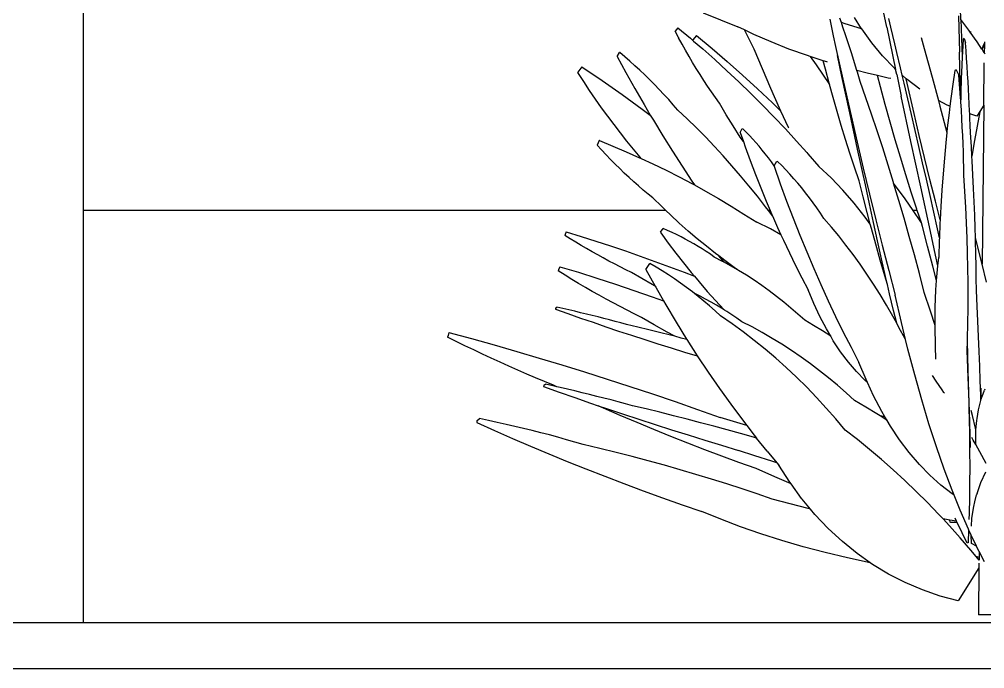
# Model space of a CAD drawing. Header units: metres. Extents: x 244.4 to 340.3, y -4.1 to 64.3.
# Drawn here: x 249.765 to 250.82, y 7.29 to 7.998 of the extents above; entities that cross this region are included whole.
import ezdxf

# ---------------------------------------------------------------- set-up
doc = ezdxf.new("R2010")
doc.units = ezdxf.units.M
doc.layers.add('Edges', color=7, linetype='Continuous')

# ---------------------------------------------------------------- blocks, each defined once
blk = doc.blocks.new('Novo+Sobrado2m fr')
for p, q in [((-5.7531, -0.4277), (-5.7531, -1.4277)), ((-4.8754, -1.2275), (-4.8859, -1.1767)), ((-4.7943, -1.219), (-4.7956, -1.1827)), ((-5.0758, -1.212), (-5.0571, -1.2196)), ((-5.0571, -1.2196), (-5.0382, -1.2271)), ((-4.9376, -1.2189), (-4.9337, -1.2371)), ((-4.9249, -1.2226), (-4.9265, -1.2179)), ((-4.9206, -1.2238), (-4.9249, -1.2226)), ((-4.9233, -1.2274), (-4.9249, -1.2226)), ((-4.9028, -1.2292), (-4.9104, -1.2169)), ((-4.8708, -1.2274), (-4.873, -1.2182)), ((-4.7971, -1.2153), (-4.796, -1.2549)), ((-4.7889, -1.2264), (-4.7943, -1.219)), ((-4.7943, -1.219), (-4.7929, -1.2598)), ((-5.1034, -1.2283), (-5.1065, -1.232)), ((-5.1029, -1.2389), (-5.1065, -1.232)), ((-5.1034, -1.2283), (-5.0898, -1.2397)), ((-5.0307, -1.2306), (-5.0382, -1.2271)), ((-5.0258, -1.2405), (-5.0307, -1.2306)), ((-5.0204, -1.2356), (-5.0307, -1.2306)), ((-4.92, -1.237), (-4.9233, -1.2274)), ((-4.903, -1.2292), (-4.9206, -1.2238)), ((-4.9028, -1.2292), (-4.903, -1.2292)), ((-4.9027, -1.2293), (-4.9028, -1.2292)), ((-4.8917, -1.2448), (-4.9027, -1.2293)), ((-4.8754, -1.2275), (-4.8657, -1.2736)), ((-4.8687, -1.2366), (-4.8708, -1.2274)), ((-4.7857, -1.2308), (-4.7889, -1.2264)), ((-4.7842, -1.2329), (-4.7857, -1.2308)), ((-4.7833, -1.2329), (-4.7842, -1.2329)), ((-4.7767, -1.2436), (-4.7842, -1.2329)), ((-5.1029, -1.2389), (-5.1027, -1.2392)), ((-5.099, -1.2461), (-5.1027, -1.2392)), ((-5.0898, -1.2397), (-5.0863, -1.2427)), ((-5.0831, -1.2366), (-5.087, -1.2412)), ((-5.0863, -1.2427), (-5.087, -1.2412)), ((-5.0863, -1.2427), (-5.0764, -1.2512)), ((-5.0831, -1.2366), (-5.0662, -1.2507)), ((-5.0202, -1.2514), (-5.0258, -1.2405)), ((-5.0017, -1.2437), (-5.0204, -1.2356)), ((-4.9822, -1.2514), (-5.0017, -1.2437)), ((-4.9337, -1.2371), (-4.9312, -1.2485)), ((-4.9168, -1.2468), (-4.92, -1.237)), ((-4.8666, -1.2459), (-4.8687, -1.2366)), ((-4.8377, -1.2387), (-4.8343, -1.251)), ((-4.792, -1.2405), (-4.7927, -1.2546)), ((-4.7908, -1.2401), (-4.792, -1.2405)), ((-4.7908, -1.2401), (-4.7893, -1.2447)), ((-4.7715, -1.2514), (-4.7767, -1.2436)), ((-4.7686, -1.2437), (-4.7686, -1.2449)), ((-5.0952, -1.2528), (-5.099, -1.2461)), ((-5.0913, -1.2595), (-5.0952, -1.2528)), ((-5.0764, -1.2512), (-5.0631, -1.263)), ((-5.0662, -1.2507), (-5.0495, -1.2652)), ((-5.0112, -1.2731), (-5.0202, -1.2514)), ((-4.9619, -1.2586), (-4.9822, -1.2514)), ((-4.9312, -1.2485), (-4.9291, -1.2584)), ((-4.9312, -1.2485), (-4.9273, -1.2664)), ((-4.9136, -1.2567), (-4.9168, -1.2468)), ((-4.8799, -1.259), (-4.8917, -1.2448)), ((-4.8644, -1.2553), (-4.8666, -1.2459)), ((-4.8343, -1.251), (-4.8257, -1.2823)), ((-4.7927, -1.2546), (-4.7929, -1.2598)), ((-4.7887, -1.2534), (-4.7893, -1.2447)), ((-4.7881, -1.2619), (-4.7887, -1.2534)), ((-4.7715, -1.2514), (-4.7686, -1.2449)), ((-4.7713, -1.2517), (-4.7715, -1.2514)), ((-4.7713, -1.2517), (-4.7687, -1.2474)), ((-4.7688, -1.2555), (-4.7713, -1.2517)), ((-4.7687, -1.2474), (-4.7688, -1.2555)), ((-4.7686, -1.2449), (-4.7687, -1.2474)), ((-5.1699, -1.2594), (-5.1672, -1.2553)), ((-5.1699, -1.2594), (-5.1603, -1.277)), ((-5.167, -1.2551), (-5.1672, -1.2553)), ((-5.1615, -1.2599), (-5.167, -1.2551)), ((-5.1559, -1.2647), (-5.1615, -1.2599)), ((-5.1505, -1.2696), (-5.1559, -1.2647)), ((-5.0874, -1.2662), (-5.0913, -1.2595)), ((-5.0631, -1.263), (-5.0499, -1.2751)), ((-5.0495, -1.2652), (-5.0329, -1.2799)), ((-4.959, -1.2596), (-4.9619, -1.2586)), ((-4.959, -1.2596), (-4.9526, -1.2686)), ((-4.9447, -1.2642), (-4.959, -1.2596)), ((-4.9423, -1.2733), (-4.9447, -1.2642)), ((-4.9409, -1.2654), (-4.9447, -1.2642)), ((-4.9243, -1.2814), (-4.9291, -1.2584)), ((-4.9105, -1.2666), (-4.9136, -1.2567)), ((-4.8673, -1.2721), (-4.8799, -1.259)), ((-4.8604, -1.2719), (-4.8644, -1.2553)), ((-4.7947, -1.3054), (-4.796, -1.2549)), ((-4.7929, -1.2598), (-4.7933, -1.2691)), ((-4.7875, -1.2703), (-4.7881, -1.2619)), ((-4.7679, -1.2567), (-4.7688, -1.2555)), ((-5.2084, -1.2707), (-5.2129, -1.2765)), ((-5.2084, -1.2707), (-5.1862, -1.2857)), ((-5.145, -1.2746), (-5.1505, -1.2696)), ((-5.1397, -1.2797), (-5.145, -1.2746)), ((-5.0834, -1.2727), (-5.0874, -1.2662)), ((-5.0793, -1.2792), (-5.0834, -1.2727)), ((-5.0499, -1.2751), (-5.0369, -1.2873)), ((-5.002, -1.2946), (-5.0112, -1.2731)), ((-4.9526, -1.2686), (-4.9378, -1.2901)), ((-4.9382, -1.2888), (-4.9423, -1.2733)), ((-4.9401, -1.2657), (-4.9409, -1.2654)), ((-4.9273, -1.2664), (-4.9209, -1.2955)), ((-4.908, -1.2747), (-4.9105, -1.2666)), ((-4.8968, -1.2777), (-4.908, -1.2747)), ((-4.9074, -1.2767), (-4.908, -1.2747)), ((-4.8673, -1.2721), (-4.8664, -1.273)), ((-4.8657, -1.2736), (-4.8664, -1.273)), ((-4.8645, -1.2793), (-4.8657, -1.2736)), ((-4.8584, -1.2801), (-4.8604, -1.2719)), ((-4.8009, -1.2749), (-4.8032, -1.2899)), ((-4.7995, -1.2742), (-4.8009, -1.2749)), ((-4.7995, -1.2742), (-4.7967, -1.28)), ((-4.7933, -1.2691), (-4.7939, -1.2838)), ((-4.787, -1.2787), (-4.7875, -1.2703)), ((-4.7693, -1.3127), (-4.7689, -1.2666)), ((-5.2129, -1.2765), (-5.2128, -1.2772)), ((-5.2064, -1.2869), (-5.2128, -1.2772)), ((-5.1862, -1.2857), (-5.1642, -1.3011)), ((-5.1603, -1.277), (-5.1505, -1.2945)), ((-5.1343, -1.2849), (-5.1397, -1.2797)), ((-5.1291, -1.2902), (-5.1343, -1.2849)), ((-5.0752, -1.2856), (-5.0793, -1.2792)), ((-5.071, -1.292), (-5.0752, -1.2856)), ((-5.0329, -1.2799), (-5.0164, -1.295)), ((-4.9158, -1.3212), (-4.9243, -1.2814)), ((-4.9043, -1.287), (-4.9074, -1.2767)), ((-4.8853, -1.2804), (-4.8968, -1.2777)), ((-4.8821, -1.2927), (-4.8853, -1.2804)), ((-4.8738, -1.2831), (-4.8853, -1.2804)), ((-4.871, -1.2837), (-4.8738, -1.2831)), ((-4.8645, -1.2793), (-4.8595, -1.3028)), ((-4.8564, -1.2888), (-4.8584, -1.2801)), ((-4.8541, -1.2839), (-4.8584, -1.2801)), ((-4.851, -1.298), (-4.8541, -1.2839)), ((-4.8531, -1.2848), (-4.8541, -1.2839)), ((-4.8392, -1.2953), (-4.8531, -1.2848)), ((-4.8257, -1.2823), (-4.819, -1.3076)), ((-4.7959, -1.2898), (-4.7967, -1.28)), ((-4.7939, -1.2838), (-4.7944, -1.2988)), ((-4.7865, -1.287), (-4.787, -1.2787)), ((-5.2, -1.2966), (-5.2064, -1.2869)), ((-5.1934, -1.3061), (-5.2, -1.2966)), ((-5.1505, -1.2945), (-5.1405, -1.3119)), ((-5.1238, -1.2956), (-5.1291, -1.2902)), ((-5.1187, -1.301), (-5.1238, -1.2956)), ((-5.0667, -1.2982), (-5.071, -1.292)), ((-5.0369, -1.2873), (-5.024, -1.2998)), ((-5.0164, -1.295), (-5.0001, -1.3103)), ((-4.9924, -1.316), (-5.002, -1.2946)), ((-4.9378, -1.2901), (-4.9382, -1.2888)), ((-4.9339, -1.3042), (-4.9378, -1.2901)), ((-4.9209, -1.2955), (-4.9143, -1.3244)), ((-4.8981, -1.3046), (-4.9043, -1.287)), ((-4.8769, -1.312), (-4.8821, -1.2927)), ((-4.8523, -1.3058), (-4.8564, -1.2888)), ((-4.8032, -1.2899), (-4.8053, -1.3053)), ((-4.7951, -1.2994), (-4.7959, -1.2898)), ((-4.786, -1.2952), (-4.7865, -1.287)), ((-4.7856, -1.3033), (-4.786, -1.2952)), ((-5.1868, -1.3155), (-5.1934, -1.3061)), ((-5.1642, -1.3011), (-5.1424, -1.3169)), ((-5.1135, -1.3066), (-5.1187, -1.301)), ((-5.1085, -1.3122), (-5.1135, -1.3066)), ((-5.0624, -1.3044), (-5.0667, -1.2982)), ((-5.058, -1.3105), (-5.0624, -1.3044)), ((-5.024, -1.2998), (-5.0112, -1.3126)), ((-4.9295, -1.3195), (-4.9339, -1.3042)), ((-4.8919, -1.3226), (-4.8981, -1.3046)), ((-4.8489, -1.3525), (-4.8595, -1.3028)), ((-4.8483, -1.323), (-4.8523, -1.3058)), ((-4.8455, -1.3219), (-4.851, -1.298)), ((-4.8092, -1.3127), (-4.819, -1.3076)), ((-4.819, -1.3076), (-4.8173, -1.3137)), ((-4.8053, -1.3053), (-4.8064, -1.3138)), ((-4.7947, -1.3054), (-4.7951, -1.2994)), ((-4.7946, -1.3069), (-4.7947, -1.3054)), ((-4.7944, -1.2988), (-4.7946, -1.3069)), ((-4.7944, -1.3089), (-4.7946, -1.3069)), ((-4.7852, -1.3113), (-4.7856, -1.3033)), ((-5.18, -1.3248), (-5.1868, -1.3155)), ((-5.1424, -1.3169), (-5.1336, -1.3235)), ((-5.1405, -1.3119), (-5.1336, -1.3235)), ((-5.1035, -1.318), (-5.1085, -1.3122)), ((-5.0933, -1.3276), (-5.1035, -1.318)), ((-5.0506, -1.3231), (-5.058, -1.3105)), ((-5.0112, -1.3126), (-4.9986, -1.3255)), ((-5.0001, -1.3103), (-4.991, -1.3192)), ((-4.991, -1.3192), (-4.9924, -1.316)), ((-4.8716, -1.3313), (-4.8769, -1.312)), ((-4.8173, -1.3137), (-4.8097, -1.3426)), ((-4.8064, -1.3138), (-4.8092, -1.3127)), ((-4.8064, -1.3138), (-4.8073, -1.3211)), ((-4.7938, -1.3183), (-4.7944, -1.3089)), ((-4.7848, -1.3192), (-4.7852, -1.3113)), ((-4.7693, -1.3127), (-4.7737, -1.3196)), ((-4.7693, -1.3127), (-4.7712, -1.4864)), ((-5.1732, -1.3339), (-5.18, -1.3248)), ((-5.1336, -1.3235), (-5.1303, -1.329)), ((-5.0833, -1.3374), (-5.0933, -1.3276)), ((-5.043, -1.3354), (-5.0506, -1.3231)), ((-4.9986, -1.3255), (-4.9861, -1.3387)), ((-4.9827, -1.337), (-4.991, -1.3192)), ((-4.925, -1.3348), (-4.9295, -1.3195)), ((-4.9072, -1.3606), (-4.9158, -1.3212)), ((-4.9143, -1.3244), (-4.9077, -1.3531)), ((-4.8858, -1.3408), (-4.8919, -1.3226)), ((-4.8443, -1.3404), (-4.8483, -1.323)), ((-4.8399, -1.3459), (-4.8455, -1.3219)), ((-4.8073, -1.3211), (-4.8092, -1.3373)), ((-4.7933, -1.3276), (-4.7938, -1.3183)), ((-4.7928, -1.3368), (-4.7933, -1.3276)), ((-4.7847, -1.3221), (-4.7848, -1.3192)), ((-4.7769, -1.3246), (-4.7847, -1.3221)), ((-4.7845, -1.327), (-4.7847, -1.3221)), ((-4.7841, -1.3348), (-4.7845, -1.327)), ((-4.7737, -1.3198), (-4.7794, -1.3513)), ((-4.7737, -1.3196), (-4.7769, -1.3246)), ((-4.7737, -1.3196), (-4.7737, -1.3198)), ((-5.1662, -1.343), (-5.1732, -1.3339)), ((-5.1303, -1.329), (-5.12, -1.346)), ((-5.0734, -1.3474), (-5.0833, -1.3374)), ((-5.0353, -1.3476), (-5.043, -1.3354)), ((-5.0355, -1.3426), (-5.0332, -1.3382)), ((-5.0332, -1.3382), (-5.0325, -1.3386)), ((-5.0288, -1.3422), (-5.0325, -1.3386)), ((-4.9861, -1.3387), (-4.9738, -1.352)), ((-4.9823, -1.3379), (-4.9827, -1.337)), ((-4.9203, -1.3501), (-4.925, -1.3348)), ((-4.8661, -1.3505), (-4.8716, -1.3313)), ((-4.8092, -1.3373), (-4.8097, -1.3426)), ((-4.7923, -1.3458), (-4.7928, -1.3368)), ((-4.7839, -1.3424), (-4.7841, -1.3348)), ((-5.1591, -1.352), (-5.1662, -1.343)), ((-5.12, -1.346), (-5.1095, -1.3628)), ((-5.0636, -1.3577), (-5.0734, -1.3474)), ((-5.0355, -1.3426), (-5.032, -1.3525)), ((-5.032, -1.3525), (-5.0353, -1.3476)), ((-5.0253, -1.3459), (-5.0288, -1.3422)), ((-5.0217, -1.3497), (-5.0253, -1.3459)), ((-5.0182, -1.3536), (-5.0217, -1.3497)), ((-4.8798, -1.3593), (-4.8858, -1.3408)), ((-4.8402, -1.3579), (-4.8443, -1.3404)), ((-4.8341, -1.3698), (-4.8399, -1.3459)), ((-4.8097, -1.3426), (-4.8109, -1.3537)), ((-4.7919, -1.3548), (-4.7923, -1.3458)), ((-4.7829, -1.358), (-4.7839, -1.3424)), ((-5.1896, -1.3514), (-5.1916, -1.3562)), ((-5.1868, -1.3615), (-5.1916, -1.3562)), ((-5.1892, -1.3514), (-5.1896, -1.3514)), ((-5.1892, -1.3514), (-5.1745, -1.3573)), ((-5.1745, -1.3573), (-5.1599, -1.3635)), ((-5.152, -1.3608), (-5.1591, -1.352)), ((-5.054, -1.3681), (-5.0636, -1.3577)), ((-5.032, -1.3525), (-5.0301, -1.358)), ((-5.0301, -1.358), (-5.0245, -1.3732)), ((-5.0148, -1.3576), (-5.0182, -1.3536)), ((-5.0113, -1.3617), (-5.0148, -1.3576)), ((-4.9738, -1.352), (-4.9627, -1.3645)), ((-4.9155, -1.3652), (-4.9203, -1.3501)), ((-4.9077, -1.3531), (-4.901, -1.3815)), ((-4.8739, -1.3782), (-4.8798, -1.3593)), ((-4.8604, -1.3696), (-4.8661, -1.3505)), ((-4.8383, -1.4018), (-4.8489, -1.3525)), ((-4.8362, -1.3756), (-4.8402, -1.3579)), ((-4.8109, -1.3537), (-4.8124, -1.3706)), ((-4.7916, -1.3636), (-4.7919, -1.3548)), ((-4.7823, -1.3684), (-4.7829, -1.358)), ((-4.7794, -1.3513), (-4.7823, -1.3684)), ((-5.1819, -1.3668), (-5.1868, -1.3615)), ((-5.177, -1.3719), (-5.1819, -1.3668)), ((-5.1599, -1.3635), (-5.1453, -1.37)), ((-5.1447, -1.3695), (-5.152, -1.3608)), ((-5.1453, -1.37), (-5.1437, -1.3708)), ((-5.1437, -1.3708), (-5.1447, -1.3695)), ((-5.1437, -1.3708), (-5.1308, -1.3767)), ((-5.1095, -1.3628), (-5.0989, -1.3794)), ((-5.0445, -1.3788), (-5.054, -1.3681)), ((-5.008, -1.3659), (-5.0113, -1.3617)), ((-5.0047, -1.3702), (-5.008, -1.3659)), ((-5.0014, -1.3746), (-5.0047, -1.3702)), ((-4.9627, -1.3645), (-4.9616, -1.3657)), ((-4.9616, -1.3657), (-4.9496, -1.3795)), ((-4.9106, -1.3802), (-4.9155, -1.3652)), ((-4.8987, -1.3996), (-4.9072, -1.3606)), ((-4.8546, -1.3886), (-4.8604, -1.3696)), ((-4.8282, -1.3937), (-4.8341, -1.3698)), ((-4.8124, -1.3706), (-4.8138, -1.3878)), ((-4.7914, -1.3723), (-4.7916, -1.3636)), ((-4.7916, -1.3636), (-4.7916, -1.3636)), ((-4.782, -1.3734), (-4.7823, -1.3684)), ((-5.172, -1.377), (-5.177, -1.3719)), ((-5.167, -1.3819), (-5.172, -1.377)), ((-5.1308, -1.3767), (-5.1164, -1.3837)), ((-5.0989, -1.3794), (-5.0881, -1.3958)), ((-5.0351, -1.3897), (-5.0445, -1.3788)), ((-5.0245, -1.3732), (-5.0188, -1.3882)), ((-4.9982, -1.379), (-5.0014, -1.3746)), ((-4.9984, -1.3793), (-4.9982, -1.379)), ((-4.9984, -1.3793), (-4.9916, -1.3985)), ((-4.9982, -1.379), (-4.9955, -1.3738)), ((-4.9955, -1.3738), (-4.9946, -1.3742)), ((-4.9901, -1.3787), (-4.9946, -1.3742)), ((-4.9856, -1.3834), (-4.9901, -1.3787)), ((-4.9362, -1.3921), (-4.9496, -1.3795)), ((-4.9056, -1.3952), (-4.9106, -1.3802)), ((-4.868, -1.3972), (-4.8739, -1.3782)), ((-4.8321, -1.3934), (-4.8362, -1.3756)), ((-4.7911, -1.3809), (-4.7914, -1.3723)), ((-4.791, -1.3894), (-4.7911, -1.3809)), ((-4.7812, -1.3886), (-4.782, -1.3734)), ((-5.162, -1.3868), (-5.167, -1.3819)), ((-5.1569, -1.3916), (-5.162, -1.3868)), ((-5.1517, -1.3962), (-5.1569, -1.3916)), ((-5.1164, -1.3837), (-5.102, -1.391)), ((-5.102, -1.391), (-5.0877, -1.3986)), ((-5.0259, -1.4007), (-5.0351, -1.3897)), ((-5.0188, -1.3882), (-5.0129, -1.403)), ((-4.9812, -1.3881), (-4.9856, -1.3834)), ((-4.9768, -1.393), (-4.9812, -1.3881)), ((-4.901, -1.3815), (-4.8942, -1.4097)), ((-4.8486, -1.4075), (-4.8546, -1.3886)), ((-4.8138, -1.3878), (-4.8151, -1.4053)), ((-4.7903, -1.4009), (-4.791, -1.3894)), ((-4.7805, -1.4036), (-4.7812, -1.3886)), ((-5.1465, -1.4008), (-5.1517, -1.3962)), ((-5.1413, -1.4053), (-5.1465, -1.4008)), ((-5.0881, -1.3958), (-5.0853, -1.3998)), ((-5.0877, -1.3986), (-5.0853, -1.3998)), ((-5.0853, -1.3998), (-5.0735, -1.4064)), ((-5.0167, -1.412), (-5.0259, -1.4007)), ((-4.9916, -1.3985), (-4.9847, -1.4175)), ((-4.9725, -1.398), (-4.9768, -1.393)), ((-4.9682, -1.4031), (-4.9725, -1.398)), ((-4.9232, -1.4056), (-4.9362, -1.3921)), ((-4.9012, -1.4126), (-4.9056, -1.3952)), ((-4.8943, -1.4204), (-4.8987, -1.3996)), ((-4.8678, -1.3979), (-4.868, -1.3972)), ((-4.8551, -1.4151), (-4.8678, -1.3979)), ((-4.8622, -1.4166), (-4.8678, -1.3979)), ((-4.8276, -1.4505), (-4.8383, -1.4018)), ((-4.8281, -1.4114), (-4.8321, -1.3934)), ((-4.8222, -1.4175), (-4.8282, -1.3937)), ((-4.7899, -1.4069), (-4.7903, -1.4009)), ((-5.136, -1.4097), (-5.1413, -1.4053)), ((-5.1307, -1.414), (-5.136, -1.4097)), ((-5.0735, -1.4064), (-5.0593, -1.4145)), ((-5.0078, -1.4235), (-5.0167, -1.412)), ((-5.0129, -1.403), (-5.007, -1.4176)), ((-4.964, -1.4084), (-4.9682, -1.4031)), ((-4.9599, -1.4137), (-4.964, -1.4084)), ((-4.9108, -1.4198), (-4.9232, -1.4056)), ((-4.8967, -1.43), (-4.9012, -1.4126)), ((-4.8942, -1.4097), (-4.8873, -1.4377)), ((-4.8425, -1.4263), (-4.8486, -1.4075)), ((-4.824, -1.4295), (-4.8281, -1.4114)), ((-4.8151, -1.4053), (-4.8162, -1.4232)), ((-4.789, -1.4241), (-4.7899, -1.4069)), ((-4.7799, -1.4183), (-4.7805, -1.4036)), ((-5.1212, -1.4233), (-5.1307, -1.414)), ((-5.1166, -1.4277), (-5.1212, -1.4233)), ((-5.0593, -1.4145), (-5.0453, -1.4228)), ((-5.0453, -1.4228), (-5.0313, -1.4315)), ((-5.0046, -1.4277), (-5.0078, -1.4235)), ((-5.007, -1.4176), (-5.0027, -1.4277)), ((-4.9847, -1.4175), (-4.9775, -1.4362)), ((-4.9558, -1.4192), (-4.9599, -1.4137)), ((-4.9518, -1.4248), (-4.9558, -1.4192)), ((-4.8989, -1.4348), (-4.9108, -1.4198)), ((-4.8899, -1.4408), (-4.8943, -1.4204)), ((-4.8564, -1.4362), (-4.8622, -1.4166)), ((-4.8465, -1.4277), (-4.8551, -1.4151)), ((-4.817, -1.4379), (-4.8222, -1.4175)), ((-4.8162, -1.4232), (-4.817, -1.4379)), ((-4.7793, -1.4328), (-4.7799, -1.4183)), ((-5.1166, -1.4277), (-5.7531, -1.4277)), ((-5.7531, -1.4277), (-5.7531, -1.8777)), ((-5.1117, -1.4325), (-5.1166, -1.4277)), ((-5.102, -1.4414), (-5.1117, -1.4325)), ((-5.0313, -1.4315), (-5.0174, -1.4403)), ((-5.0027, -1.4277), (-5.0046, -1.4277)), ((-5.0023, -1.4306), (-5.0046, -1.4277)), ((-5.0027, -1.4277), (-5.0009, -1.432)), ((-5.0023, -1.4306), (-5.0009, -1.432)), ((-5.0002, -1.4335), (-5.0023, -1.4306)), ((-5.0009, -1.432), (-5.0008, -1.432)), ((-5.0008, -1.432), (-5.0002, -1.4335)), ((-5.0002, -1.4335), (-4.9946, -1.4462)), ((-4.9478, -1.4305), (-4.9518, -1.4248)), ((-4.9439, -1.4363), (-4.9478, -1.4305)), ((-4.8934, -1.4424), (-4.8967, -1.43)), ((-4.842, -1.4277), (-4.8465, -1.4277)), ((-4.8382, -1.4399), (-4.8465, -1.4277)), ((-4.842, -1.4277), (-4.8425, -1.4263)), ((-4.8374, -1.4412), (-4.842, -1.4277)), ((-4.82, -1.4478), (-4.824, -1.4295)), ((-4.7882, -1.4411), (-4.789, -1.4241)), ((-4.7788, -1.4471), (-4.7793, -1.4328)), ((-5.0923, -1.4501), (-5.102, -1.4414)), ((-5.0025, -1.4476), (-5.0174, -1.4403)), ((-4.9775, -1.4362), (-4.9702, -1.4547)), ((-4.9358, -1.4457), (-4.9439, -1.4363)), ((-4.8934, -1.4424), (-4.8989, -1.4348)), ((-4.8921, -1.4473), (-4.8934, -1.4424)), ((-4.8855, -1.4609), (-4.8899, -1.4408)), ((-4.8873, -1.4377), (-4.8803, -1.4655)), ((-4.8508, -1.4561), (-4.8564, -1.4362)), ((-4.8374, -1.4412), (-4.8382, -1.4399)), ((-4.8362, -1.445), (-4.8374, -1.4412)), ((-4.8172, -1.4414), (-4.8179, -1.4574)), ((-4.817, -1.4379), (-4.8172, -1.4414)), ((-4.7876, -1.4578), (-4.7882, -1.4411)), ((-5.2266, -1.4538), (-5.2269, -1.4548)), ((-5.221, -1.4585), (-5.2269, -1.4548)), ((-5.2254, -1.451), (-5.2266, -1.4538)), ((-5.2254, -1.451), (-5.2092, -1.456)), ((-5.1224, -1.4513), (-5.1196, -1.4474)), ((-5.1224, -1.4513), (-5.122, -1.4521)), ((-5.122, -1.4521), (-5.114, -1.4632)), ((-5.1147, -1.4495), (-5.1196, -1.4474)), ((-5.1098, -1.4517), (-5.1147, -1.4495)), ((-5.1049, -1.454), (-5.1098, -1.4517)), ((-5.1001, -1.4564), (-5.1049, -1.454)), ((-5.0824, -1.4585), (-5.0923, -1.4501)), ((-4.991, -1.4541), (-5.0025, -1.4476)), ((-4.9946, -1.4462), (-4.991, -1.4541)), ((-4.991, -1.4541), (-4.9882, -1.4602)), ((-4.9702, -1.4547), (-4.9628, -1.4729)), ((-4.9277, -1.4554), (-4.9358, -1.4457)), ((-4.8873, -1.4645), (-4.8921, -1.4473)), ((-4.8307, -1.4667), (-4.8362, -1.445)), ((-4.8221, -1.4764), (-4.8276, -1.4505)), ((-4.8179, -1.4574), (-4.82, -1.4478)), ((-4.7785, -1.4573), (-4.7788, -1.4471)), ((-5.2151, -1.4621), (-5.221, -1.4585)), ((-5.2091, -1.4657), (-5.2151, -1.4621)), ((-5.2092, -1.456), (-5.1931, -1.4611)), ((-5.2032, -1.4692), (-5.2091, -1.4657)), ((-5.1931, -1.4611), (-5.177, -1.4664)), ((-5.114, -1.4632), (-5.1058, -1.4741)), ((-5.0954, -1.4588), (-5.1001, -1.4564)), ((-5.0907, -1.4614), (-5.0954, -1.4588)), ((-5.086, -1.4641), (-5.0907, -1.4614)), ((-5.0815, -1.4668), (-5.086, -1.4641)), ((-5.0724, -1.4667), (-5.0824, -1.4585)), ((-4.9882, -1.4602), (-4.9816, -1.474)), ((-4.9199, -1.4654), (-4.9277, -1.4554)), ((-4.9121, -1.4757), (-4.9199, -1.4654)), ((-4.8825, -1.4817), (-4.8873, -1.4645)), ((-4.8811, -1.4805), (-4.8855, -1.4609)), ((-4.8803, -1.4655), (-4.8732, -1.493)), ((-4.8452, -1.4762), (-4.8508, -1.4561)), ((-4.818, -1.46), (-4.8186, -1.4789)), ((-4.8179, -1.4574), (-4.818, -1.46)), ((-4.7871, -1.4743), (-4.7876, -1.4578)), ((-4.7743, -1.4734), (-4.7785, -1.4573)), ((-4.7784, -1.4612), (-4.7785, -1.4573)), ((-4.778, -1.475), (-4.7784, -1.4612)), ((-5.1972, -1.4727), (-5.2032, -1.4692)), ((-5.1911, -1.4761), (-5.1972, -1.4727)), ((-5.185, -1.4795), (-5.1911, -1.4761)), ((-5.177, -1.4664), (-5.1609, -1.4718)), ((-5.1609, -1.4718), (-5.1448, -1.4774)), ((-5.1058, -1.4741), (-5.0974, -1.4848)), ((-5.0769, -1.4696), (-5.0815, -1.4668)), ((-5.0725, -1.4725), (-5.0769, -1.4696)), ((-5.068, -1.4755), (-5.0725, -1.4725)), ((-5.0624, -1.4747), (-5.0724, -1.4667)), ((-5.0637, -1.4786), (-5.068, -1.4755)), ((-5.0589, -1.4773), (-5.0624, -1.4747)), ((-4.9816, -1.474), (-4.975, -1.4876)), ((-4.9628, -1.4729), (-4.9551, -1.4909)), ((-4.9045, -1.4862), (-4.9121, -1.4757)), ((-4.8397, -1.4966), (-4.8452, -1.4762)), ((-4.8251, -1.4884), (-4.8307, -1.4667)), ((-4.7867, -1.4904), (-4.7871, -1.4743)), ((-4.7777, -1.4886), (-4.778, -1.475)), ((-4.7712, -1.4864), (-4.7743, -1.4734)), ((-5.1789, -1.4828), (-5.185, -1.4795)), ((-5.1728, -1.486), (-5.1789, -1.4828)), ((-5.1666, -1.4892), (-5.1728, -1.486)), ((-5.1448, -1.4774), (-5.1287, -1.4832)), ((-5.1384, -1.4921), (-5.1343, -1.4855)), ((-5.1274, -1.4895), (-5.1343, -1.4855)), ((-5.1287, -1.4832), (-5.1127, -1.4891)), ((-5.0974, -1.4848), (-5.0889, -1.4954)), ((-5.0547, -1.4832), (-5.0637, -1.4786)), ((-5.053, -1.4841), (-5.0589, -1.4773)), ((-5.0522, -1.4824), (-5.0589, -1.4773)), ((-5.053, -1.4841), (-5.0547, -1.4832)), ((-5.0459, -1.4881), (-5.053, -1.4841)), ((-5.0419, -1.4899), (-5.0522, -1.4824)), ((-4.8971, -1.497), (-4.9045, -1.4862)), ((-4.8775, -1.4989), (-4.8825, -1.4817)), ((-4.8767, -1.4998), (-4.8811, -1.4805)), ((-4.8196, -1.4882), (-4.8221, -1.4764)), ((-4.8196, -1.4882), (-4.8186, -1.4789)), ((-4.7664, -1.506), (-4.7712, -1.4864)), ((-5.2338, -1.4923), (-5.2341, -1.4936)), ((-5.2268, -1.4982), (-5.2341, -1.4936)), ((-5.2323, -1.489), (-5.2338, -1.4923)), ((-5.2323, -1.489), (-5.2121, -1.4951)), ((-5.2121, -1.4951), (-5.1919, -1.5015)), ((-5.1605, -1.4924), (-5.1666, -1.4892)), ((-5.1542, -1.4955), (-5.1605, -1.4924)), ((-5.1429, -1.502), (-5.1542, -1.4955)), ((-5.1384, -1.4921), (-5.1285, -1.5101)), ((-5.1206, -1.4936), (-5.1274, -1.4895)), ((-5.1138, -1.4979), (-5.1206, -1.4936)), ((-5.1127, -1.4891), (-5.0967, -1.4951)), ((-5.0967, -1.4951), (-5.0854, -1.4995)), ((-5.0889, -1.4954), (-5.0854, -1.4995)), ((-5.0383, -1.4925), (-5.0459, -1.4881)), ((-5.0383, -1.4925), (-5.0419, -1.4899)), ((-5.0372, -1.4931), (-5.0383, -1.4925)), ((-5.0286, -1.4984), (-5.0372, -1.4931)), ((-4.975, -1.4876), (-4.9682, -1.501)), ((-4.9551, -1.4909), (-4.9473, -1.5086)), ((-4.8898, -1.5081), (-4.8971, -1.497)), ((-4.8732, -1.493), (-4.866, -1.5202)), ((-4.8343, -1.5172), (-4.8397, -1.4966)), ((-4.8209, -1.504), (-4.8251, -1.4884)), ((-4.8209, -1.504), (-4.8204, -1.4959)), ((-4.8204, -1.4959), (-4.8196, -1.4882)), ((-4.7865, -1.5062), (-4.7867, -1.4904)), ((-4.7775, -1.5019), (-4.7777, -1.4886)), ((-5.2194, -1.5028), (-5.2268, -1.4982)), ((-5.212, -1.5072), (-5.2194, -1.5028)), ((-5.2045, -1.5116), (-5.212, -1.5072)), ((-5.1919, -1.5015), (-5.1718, -1.5081)), ((-5.1315, -1.5084), (-5.1429, -1.502)), ((-5.1072, -1.5023), (-5.1138, -1.4979)), ((-5.1006, -1.5069), (-5.1072, -1.5023)), ((-5.0941, -1.5116), (-5.1006, -1.5069)), ((-5.0854, -1.4995), (-5.0802, -1.5057)), ((-5.0802, -1.5057), (-5.0714, -1.5159)), ((-5.0202, -1.5038), (-5.0286, -1.4984)), ((-5.0119, -1.5095), (-5.0202, -1.5038)), ((-4.9682, -1.501), (-4.9612, -1.5141)), ((-4.8746, -1.5085), (-4.8775, -1.4989)), ((-4.8746, -1.5085), (-4.8767, -1.4998)), ((-4.8216, -1.5142), (-4.8209, -1.504)), ((-4.7865, -1.5134), (-4.7865, -1.5062)), ((-4.7774, -1.515), (-4.7775, -1.5019)), ((-5.197, -1.516), (-5.2045, -1.5116)), ((-5.1895, -1.5202), (-5.197, -1.516)), ((-5.1718, -1.5081), (-5.1517, -1.5149)), ((-5.1517, -1.5149), (-5.1316, -1.5219)), ((-5.1285, -1.5101), (-5.1315, -1.5084)), ((-5.1285, -1.5101), (-5.1277, -1.5115)), ((-5.1277, -1.5115), (-5.1192, -1.5263)), ((-5.0877, -1.5164), (-5.0941, -1.5116)), ((-5.0855, -1.5181), (-5.0877, -1.5164)), ((-5.0851, -1.5183), (-5.0855, -1.5181)), ((-5.0813, -1.5214), (-5.0855, -1.5181)), ((-5.0791, -1.5213), (-5.0851, -1.5183)), ((-5.0714, -1.5159), (-5.0623, -1.5259)), ((-5.0037, -1.5153), (-5.0119, -1.5095)), ((-4.9957, -1.5214), (-5.0037, -1.5153)), ((-4.9551, -1.5291), (-4.9612, -1.5141)), ((-4.9473, -1.5086), (-4.9393, -1.5261)), ((-4.8826, -1.5195), (-4.8898, -1.5081)), ((-4.8723, -1.5185), (-4.8746, -1.5085)), ((-4.8679, -1.5368), (-4.8723, -1.5185)), ((-4.8275, -1.5377), (-4.8343, -1.5172)), ((-4.8223, -1.5336), (-4.8216, -1.5142)), ((-4.7864, -1.5218), (-4.7865, -1.5134)), ((-4.7765, -1.5319), (-4.7774, -1.515)), ((-5.1819, -1.5244), (-5.1895, -1.5202)), ((-5.1743, -1.5286), (-5.1819, -1.5244)), ((-5.1666, -1.5326), (-5.1743, -1.5286)), ((-5.1316, -1.5219), (-5.1192, -1.5263)), ((-5.1192, -1.5263), (-5.1167, -1.5307)), ((-5.0751, -1.5265), (-5.0813, -1.5214)), ((-5.0732, -1.5244), (-5.0791, -1.5213)), ((-5.0689, -1.5318), (-5.0751, -1.5265)), ((-5.0673, -1.5276), (-5.0732, -1.5244)), ((-5.0615, -1.5309), (-5.0673, -1.5276)), ((-5.0623, -1.5259), (-5.0532, -1.5357)), ((-4.9878, -1.5276), (-4.9957, -1.5214)), ((-4.98, -1.5341), (-4.9878, -1.5276)), ((-4.9393, -1.5261), (-4.9312, -1.5433)), ((-4.8756, -1.5311), (-4.8826, -1.5195)), ((-4.8593, -1.55), (-4.866, -1.5202)), ((-4.7865, -1.537), (-4.7864, -1.5218)), ((-5.2371, -1.5341), (-5.2372, -1.5353)), ((-5.2372, -1.5353), (-5.2237, -1.5402)), ((-5.2371, -1.5341), (-5.2356, -1.5332)), ((-5.2291, -1.5347), (-5.2356, -1.5332)), ((-5.2227, -1.5361), (-5.2291, -1.5347)), ((-5.2162, -1.5376), (-5.2227, -1.5361)), ((-5.2098, -1.5392), (-5.2162, -1.5376)), ((-5.2034, -1.5407), (-5.2098, -1.5392)), ((-5.1589, -1.5366), (-5.1666, -1.5326)), ((-5.1512, -1.5405), (-5.1589, -1.5366)), ((-5.1167, -1.5307), (-5.1055, -1.5495)), ((-5.0628, -1.5372), (-5.0689, -1.5318)), ((-5.0568, -1.5427), (-5.0628, -1.5372)), ((-5.0558, -1.5343), (-5.0615, -1.5309)), ((-5.0525, -1.5363), (-5.0558, -1.5343)), ((-5.0532, -1.5357), (-5.0525, -1.5363)), ((-5.0501, -1.5378), (-5.0525, -1.5363)), ((-5.0445, -1.5414), (-5.0501, -1.5378)), ((-4.9724, -1.5407), (-4.98, -1.5341)), ((-4.9484, -1.5435), (-4.9551, -1.5291)), ((-4.8687, -1.543), (-4.8756, -1.5311)), ((-4.8645, -1.5507), (-4.8679, -1.5368)), ((-4.8225, -1.5532), (-4.8275, -1.5377)), ((-4.8225, -1.5532), (-4.8223, -1.5336)), ((-4.7867, -1.5482), (-4.7865, -1.537)), ((-4.7757, -1.5486), (-4.7765, -1.5319)), ((-5.2237, -1.5402), (-5.21, -1.545)), ((-5.21, -1.545), (-5.1962, -1.5497)), ((-5.1971, -1.5422), (-5.2034, -1.5407)), ((-5.1907, -1.5438), (-5.1971, -1.5422)), ((-5.1962, -1.5497), (-5.1822, -1.5545)), ((-5.1844, -1.5454), (-5.1907, -1.5438)), ((-5.1781, -1.547), (-5.1844, -1.5454)), ((-5.1719, -1.5487), (-5.1781, -1.547)), ((-5.1657, -1.5503), (-5.1719, -1.5487)), ((-5.1434, -1.5444), (-5.1512, -1.5405)), ((-5.1293, -1.5526), (-5.1434, -1.5444)), ((-5.1055, -1.5495), (-5.0941, -1.5681)), ((-5.0443, -1.5513), (-5.0568, -1.5427)), ((-5.039, -1.5452), (-5.0445, -1.5414)), ((-5.0336, -1.549), (-5.039, -1.5452)), ((-5.0224, -1.5548), (-5.0336, -1.549)), ((-4.965, -1.5475), (-4.9724, -1.5407)), ((-4.9553, -1.5532), (-4.965, -1.5475)), ((-4.9413, -1.557), (-4.9484, -1.5435)), ((-4.9312, -1.5433), (-4.9228, -1.5603)), ((-4.8645, -1.5507), (-4.8687, -1.543)), ((-4.8548, -1.5685), (-4.8593, -1.55)), ((-4.7867, -1.552), (-4.7867, -1.5482)), ((-4.775, -1.5651), (-4.7757, -1.5486)), ((-5.1822, -1.5545), (-5.1682, -1.5592)), ((-5.1682, -1.5592), (-5.154, -1.5638)), ((-5.1595, -1.552), (-5.1657, -1.5503)), ((-5.1474, -1.5549), (-5.1595, -1.552)), ((-5.1354, -1.5578), (-5.1474, -1.5549)), ((-5.1235, -1.5608), (-5.1354, -1.5578)), ((-5.1151, -1.5606), (-5.1293, -1.5526)), ((-5.107, -1.565), (-5.1151, -1.5606)), ((-5.0321, -1.5602), (-5.0443, -1.5513)), ((-5.0201, -1.5695), (-5.0321, -1.5602)), ((-5.0114, -1.5608), (-5.0224, -1.5548)), ((-4.9457, -1.5591), (-4.9553, -1.5532)), ((-4.9366, -1.5649), (-4.9457, -1.5591)), ((-4.9366, -1.5649), (-4.9413, -1.557)), ((-4.9228, -1.5603), (-4.9143, -1.577)), ((-4.862, -1.5552), (-4.8645, -1.5507)), ((-4.8554, -1.5676), (-4.862, -1.5552)), ((-4.8225, -1.5542), (-4.8225, -1.5532)), ((-4.8221, -1.5758), (-4.8225, -1.5542)), ((-4.7871, -1.5666), (-4.7867, -1.552)), ((-5.3546, -1.5641), (-5.355, -1.5659)), ((-5.3456, -1.5706), (-5.355, -1.5659)), ((-5.3536, -1.5608), (-5.3546, -1.5641)), ((-5.3536, -1.5608), (-5.3289, -1.5675)), ((-5.3361, -1.5753), (-5.3456, -1.5706)), ((-5.3289, -1.5675), (-5.3043, -1.5744)), ((-5.154, -1.5638), (-5.1397, -1.5685)), ((-5.1397, -1.5685), (-5.1253, -1.5731)), ((-5.1117, -1.5638), (-5.1235, -1.5608)), ((-5.107, -1.565), (-5.1117, -1.5638)), ((-5.0999, -1.5669), (-5.107, -1.565)), ((-5.0937, -1.5685), (-5.0999, -1.5669)), ((-5.0941, -1.5681), (-5.0937, -1.5685)), ((-5.0937, -1.5685), (-5.0823, -1.5863)), ((-5.0082, -1.579), (-5.0201, -1.5695)), ((-5.0005, -1.5672), (-5.0114, -1.5608)), ((-4.9898, -1.5737), (-5.0005, -1.5672)), ((-4.9337, -1.5698), (-4.9366, -1.5649)), ((-4.9257, -1.5819), (-4.9337, -1.5698)), ((-4.8548, -1.5685), (-4.8554, -1.5676)), ((-4.8522, -1.5789), (-4.8548, -1.5685)), ((-4.7876, -1.5809), (-4.7872, -1.5699)), ((-4.7872, -1.5699), (-4.7871, -1.5666)), ((-4.7863, -1.6027), (-4.7872, -1.5699)), ((-4.7743, -1.5814), (-4.775, -1.5651)), ((-5.3265, -1.5799), (-5.3361, -1.5753)), ((-5.317, -1.5844), (-5.3265, -1.5799)), ((-5.3043, -1.5744), (-5.2796, -1.5814)), ((-5.2796, -1.5814), (-5.2549, -1.5887)), ((-5.1253, -1.5731), (-5.1108, -1.5776)), ((-5.1108, -1.5776), (-5.0962, -1.5822)), ((-4.9966, -1.5889), (-5.0082, -1.579)), ((-4.9793, -1.5805), (-4.9898, -1.5737)), ((-4.9689, -1.5876), (-4.9793, -1.5805)), ((-4.9143, -1.577), (-4.9057, -1.5934)), ((-4.8448, -1.607), (-4.8522, -1.5789)), ((-4.8216, -1.5901), (-4.8221, -1.5758)), ((-4.7867, -1.5998), (-4.7876, -1.5809)), ((-4.7737, -1.5975), (-4.7743, -1.5814)), ((-5.3074, -1.5889), (-5.317, -1.5844)), ((-5.2977, -1.5933), (-5.3074, -1.5889)), ((-5.2549, -1.5887), (-5.2301, -1.5961)), ((-5.0962, -1.5822), (-5.0823, -1.5864)), ((-5.0823, -1.5863), (-5.0823, -1.5864)), ((-5.0823, -1.5864), (-5.0704, -1.6043)), ((-4.9851, -1.5992), (-4.9966, -1.5889)), ((-4.9587, -1.5949), (-4.9689, -1.5876)), ((-4.9172, -1.5931), (-4.9257, -1.5819)), ((-5.288, -1.5977), (-5.2977, -1.5933)), ((-5.2783, -1.6019), (-5.288, -1.5977)), ((-5.2686, -1.6062), (-5.2783, -1.6019)), ((-5.2301, -1.5961), (-5.2054, -1.6038)), ((-4.9739, -1.6097), (-4.9851, -1.5992)), ((-4.9487, -1.6025), (-4.9587, -1.5949)), ((-4.9388, -1.6102), (-4.9487, -1.6025)), ((-4.9084, -1.6034), (-4.9172, -1.5931)), ((-4.898, -1.6121), (-4.9057, -1.5934)), ((-4.7867, -1.6003), (-4.7867, -1.5998)), ((-4.786, -1.6185), (-4.7867, -1.6003)), ((-4.7853, -1.6375), (-4.7863, -1.6027)), ((-4.7732, -1.6134), (-4.7737, -1.5975)), ((-5.2589, -1.6103), (-5.2686, -1.6062)), ((-5.2491, -1.6144), (-5.2589, -1.6103)), ((-5.2054, -1.6038), (-5.1807, -1.6116)), ((-5.1807, -1.6116), (-5.156, -1.6196)), ((-5.0704, -1.6043), (-5.0581, -1.6219)), ((-4.9628, -1.6206), (-4.9739, -1.6097)), ((-4.9292, -1.6183), (-4.9388, -1.6102)), ((-4.8992, -1.6129), (-4.9084, -1.6034)), ((-4.8965, -1.6153), (-4.8992, -1.6129)), ((-4.8965, -1.6153), (-4.898, -1.6121)), ((-4.8372, -1.6342), (-4.8448, -1.607)), ((-4.8212, -1.614), (-4.8254, -1.6079)), ((-4.7727, -1.6291), (-4.7732, -1.6134)), ((-5.2501, -1.6183), (-5.2503, -1.6199)), ((-5.2503, -1.6199), (-5.2333, -1.6259)), ((-5.2501, -1.6183), (-5.2482, -1.6172)), ((-5.2393, -1.6184), (-5.2491, -1.6144)), ((-5.2401, -1.619), (-5.2482, -1.6172)), ((-5.2358, -1.62), (-5.2401, -1.619)), ((-5.2358, -1.62), (-5.2393, -1.6184)), ((-5.2321, -1.6209), (-5.2358, -1.62)), ((-5.224, -1.6228), (-5.2321, -1.6209)), ((-5.216, -1.6246), (-5.224, -1.6228)), ((-5.156, -1.6196), (-5.1313, -1.6278)), ((-5.0581, -1.6219), (-5.0457, -1.6392)), ((-4.952, -1.6318), (-4.9628, -1.6206)), ((-4.9197, -1.6266), (-4.9292, -1.6183)), ((-4.8897, -1.63), (-4.8965, -1.6153)), ((-4.8148, -1.6234), (-4.8212, -1.614)), ((-4.8129, -1.6262), (-4.8148, -1.6234)), ((-4.7854, -1.6369), (-4.786, -1.6185)), ((-4.7726, -1.6215), (-4.7727, -1.6308)), ((-4.7701, -1.6277), (-4.7687, -1.6238)), ((-4.7682, -1.6225), (-4.7687, -1.6238)), ((-5.2333, -1.6259), (-5.2162, -1.6319)), ((-5.2162, -1.6319), (-5.199, -1.6379)), ((-5.2081, -1.6266), (-5.216, -1.6246)), ((-5.2001, -1.6285), (-5.2081, -1.6266)), ((-5.1922, -1.6305), (-5.2001, -1.6285)), ((-5.1843, -1.6325), (-5.1922, -1.6305)), ((-5.1765, -1.6345), (-5.1843, -1.6325)), ((-5.1687, -1.6365), (-5.1765, -1.6345)), ((-5.1313, -1.6278), (-5.1066, -1.6362)), ((-4.9414, -1.6434), (-4.952, -1.6318)), ((-4.9104, -1.6351), (-4.9197, -1.6266)), ((-4.8808, -1.647), (-4.8897, -1.63)), ((-4.8293, -1.6605), (-4.8372, -1.6342)), ((-4.8124, -1.6271), (-4.8129, -1.6262)), ((-4.7727, -1.6308), (-4.7727, -1.6291)), ((-4.7726, -1.635), (-4.7727, -1.6308)), ((-4.7726, -1.635), (-4.7724, -1.6342)), ((-4.7724, -1.6342), (-4.7701, -1.6277)), ((-5.199, -1.6379), (-5.1905, -1.6407)), ((-5.1848, -1.6433), (-5.1905, -1.6407)), ((-5.1905, -1.6407), (-5.1816, -1.6438)), ((-5.1664, -1.6513), (-5.1848, -1.6433)), ((-5.1816, -1.6438), (-5.164, -1.6496)), ((-5.1609, -1.6386), (-5.1687, -1.6365)), ((-5.1532, -1.6407), (-5.1609, -1.6386)), ((-5.1381, -1.6443), (-5.1532, -1.6407)), ((-5.1232, -1.6479), (-5.1381, -1.6443)), ((-5.1066, -1.6362), (-5.0819, -1.6448)), ((-5.0819, -1.6448), (-5.0572, -1.6536)), ((-5.0457, -1.6392), (-5.033, -1.6563)), ((-4.931, -1.6552), (-4.9414, -1.6434)), ((-4.8983, -1.6422), (-4.9104, -1.6351)), ((-4.8863, -1.6495), (-4.8983, -1.6422)), ((-4.7853, -1.6375), (-4.7854, -1.6369)), ((-4.7852, -1.6444), (-4.7854, -1.6369)), ((-4.785, -1.6468), (-4.7853, -1.6375)), ((-4.785, -1.6468), (-4.7852, -1.6444)), ((-4.785, -1.655), (-4.7852, -1.6444)), ((-4.7751, -1.6453), (-4.7726, -1.635)), ((-5.3231, -1.6572), (-5.3202, -1.6548)), ((-5.3105, -1.6568), (-5.3202, -1.6548)), ((-5.1481, -1.6591), (-5.1664, -1.6513)), ((-5.164, -1.6496), (-5.1463, -1.6555)), ((-5.1463, -1.6555), (-5.1285, -1.6613)), ((-5.1083, -1.6517), (-5.1232, -1.6479)), ((-5.0935, -1.6554), (-5.1083, -1.6517)), ((-5.0788, -1.6593), (-5.0935, -1.6554)), ((-5.0318, -1.6613), (-5.0572, -1.6536)), ((-4.9208, -1.6673), (-4.931, -1.6552)), ((-4.8827, -1.6518), (-4.8863, -1.6495)), ((-4.8773, -1.6528), (-4.8827, -1.6518)), ((-4.8749, -1.6568), (-4.8827, -1.6518)), ((-4.8773, -1.6528), (-4.8808, -1.647)), ((-4.8749, -1.6568), (-4.8773, -1.6528)), ((-4.7842, -1.6726), (-4.785, -1.6468)), ((-4.7847, -1.6718), (-4.785, -1.655)), ((-4.7818, -1.6514), (-4.7832, -1.6459)), ((-4.7783, -1.6651), (-4.7818, -1.6514)), ((-4.777, -1.6569), (-4.7767, -1.6548)), ((-4.7767, -1.6548), (-4.7751, -1.6453)), ((-5.3231, -1.6572), (-5.3232, -1.6591)), ((-5.3232, -1.6591), (-5.3039, -1.6678)), ((-5.3008, -1.6589), (-5.3105, -1.6568)), ((-5.2911, -1.6611), (-5.3008, -1.6589)), ((-5.2816, -1.6633), (-5.2911, -1.6611)), ((-5.272, -1.6656), (-5.2816, -1.6633)), ((-5.2626, -1.6679), (-5.272, -1.6656)), ((-5.1296, -1.6668), (-5.1481, -1.6591)), ((-5.1285, -1.6613), (-5.1105, -1.667)), ((-5.0641, -1.6632), (-5.0788, -1.6593)), ((-5.0496, -1.6671), (-5.0641, -1.6632)), ((-5.033, -1.6563), (-5.0282, -1.6625)), ((-5.0282, -1.6625), (-5.0318, -1.6613)), ((-5.0282, -1.6625), (-5.02, -1.673)), ((-4.8713, -1.663), (-4.8749, -1.6568)), ((-4.8613, -1.678), (-4.8713, -1.663)), ((-4.8211, -1.6857), (-4.8293, -1.6605)), ((-4.7779, -1.6669), (-4.7783, -1.6651)), ((-4.7779, -1.6669), (-4.777, -1.6569)), ((-5.3039, -1.6678), (-5.2843, -1.6764)), ((-5.2843, -1.6764), (-5.2646, -1.6849)), ((-5.2531, -1.6703), (-5.2626, -1.6679)), ((-5.2438, -1.6727), (-5.2531, -1.6703)), ((-5.2345, -1.6752), (-5.2438, -1.6727)), ((-5.2252, -1.6778), (-5.2345, -1.6752)), ((-5.1111, -1.6743), (-5.1296, -1.6668)), ((-5.0926, -1.6816), (-5.1111, -1.6743)), ((-5.1105, -1.667), (-5.0924, -1.6727)), ((-5.0924, -1.6727), (-5.0742, -1.6783)), ((-5.0352, -1.6711), (-5.0496, -1.6671)), ((-5.0209, -1.6752), (-5.0352, -1.6711)), ((-5.0175, -1.6762), (-5.0209, -1.6752)), ((-5.02, -1.673), (-5.0175, -1.6762)), ((-5.0061, -1.6903), (-5.0175, -1.6762)), ((-4.9074, -1.6777), (-4.9208, -1.6673)), ((-4.7842, -1.6726), (-4.7847, -1.6718)), ((-4.7846, -1.6729), (-4.7847, -1.6718)), ((-4.7845, -1.6905), (-4.7846, -1.6729)), ((-4.7838, -1.6864), (-4.7842, -1.6726)), ((-4.7813, -1.6777), (-4.7825, -1.6755)), ((-4.7782, -1.6818), (-4.7781, -1.6691)), ((-4.7781, -1.6691), (-4.7779, -1.6669)), ((-5.2646, -1.6849), (-5.2446, -1.6933)), ((-5.216, -1.6804), (-5.2252, -1.6778)), ((-5.2069, -1.683), (-5.216, -1.6804)), ((-5.1889, -1.6873), (-5.2069, -1.683)), ((-5.074, -1.6888), (-5.0926, -1.6816)), ((-5.0742, -1.6783), (-5.0558, -1.6839)), ((-5.0558, -1.6839), (-5.0374, -1.6895)), ((-4.8942, -1.6884), (-4.9074, -1.6777)), ((-4.8508, -1.6919), (-4.8613, -1.678)), ((-4.8126, -1.7099), (-4.8211, -1.6857)), ((-4.7809, -1.6784), (-4.7813, -1.6777)), ((-4.7782, -1.6832), (-4.7809, -1.6784)), ((-4.7782, -1.6832), (-4.7782, -1.6818)), ((-4.7737, -1.6912), (-4.7782, -1.6832)), ((-5.2446, -1.6933), (-5.2244, -1.7015)), ((-5.1711, -1.6917), (-5.1889, -1.6873)), ((-5.1534, -1.6962), (-5.1711, -1.6917)), ((-5.1358, -1.7009), (-5.1534, -1.6962)), ((-5.0554, -1.6958), (-5.074, -1.6888)), ((-5.0368, -1.7026), (-5.0554, -1.6958)), ((-5.0193, -1.6955), (-5.0374, -1.6895)), ((-5.0007, -1.7014), (-5.0193, -1.6955)), ((-5.0061, -1.6903), (-4.9955, -1.703)), ((-4.8811, -1.6995), (-4.8942, -1.6884)), ((-4.8397, -1.7049), (-4.8508, -1.6919)), ((-4.7844, -1.7078), (-4.7845, -1.6905)), ((-4.7669, -1.7037), (-4.7737, -1.6912)), ((-5.2244, -1.7015), (-5.204, -1.7097)), ((-5.1183, -1.7057), (-5.1358, -1.7009)), ((-5.101, -1.7106), (-5.1183, -1.7057)), ((-5.0181, -1.7093), (-5.0368, -1.7026)), ((-4.9955, -1.703), (-5.0007, -1.7014)), ((-4.9955, -1.703), (-4.9933, -1.7056)), ((-4.9813, -1.7242), (-4.9933, -1.7056)), ((-4.9933, -1.7056), (-4.9926, -1.7064)), ((-4.8683, -1.7108), (-4.8811, -1.6995)), ((-4.8282, -1.7167), (-4.8397, -1.7049)), ((-4.7845, -1.7249), (-4.7844, -1.7078)), ((-5.204, -1.7097), (-5.1834, -1.7177)), ((-5.1834, -1.7177), (-5.1626, -1.7257)), ((-5.0839, -1.7157), (-5.101, -1.7106)), ((-5.0669, -1.7208), (-5.0839, -1.7157)), ((-4.9977, -1.7183), (-5.0181, -1.7093)), ((-4.9799, -1.7261), (-4.9977, -1.7183)), ((-4.8556, -1.7224), (-4.8683, -1.7108)), ((-4.8163, -1.7275), (-4.8282, -1.7167)), ((-4.804, -1.7329), (-4.8126, -1.7099)), ((-4.7725, -1.7244), (-4.7671, -1.713)), ((-5.1626, -1.7257), (-5.1416, -1.7335)), ((-5.0501, -1.7261), (-5.0669, -1.7208)), ((-5.0334, -1.7315), (-5.0501, -1.7261)), ((-4.9799, -1.7261), (-4.9813, -1.7242)), ((-4.9683, -1.7419), (-4.9799, -1.7261)), ((-4.8431, -1.7343), (-4.8556, -1.7224)), ((-4.8039, -1.7371), (-4.8163, -1.7275)), ((-4.7845, -1.7297), (-4.7845, -1.7249)), ((-4.7767, -1.7364), (-4.7725, -1.7244)), ((-5.1416, -1.7335), (-5.1204, -1.7412)), ((-5.0169, -1.737), (-5.0334, -1.7315)), ((-5.0005, -1.7427), (-5.0169, -1.737)), ((-4.8308, -1.7465), (-4.8431, -1.7343)), ((-4.8018, -1.7385), (-4.804, -1.7329)), ((-4.8029, -1.7377), (-4.8039, -1.7371)), ((-4.8018, -1.7385), (-4.8029, -1.7377)), ((-4.7952, -1.7548), (-4.8018, -1.7385)), ((-4.7847, -1.7416), (-4.7845, -1.7297)), ((-4.7791, -1.7458), (-4.7772, -1.7381)), ((-4.7767, -1.7364), (-4.7772, -1.7381)), ((-5.1204, -1.7412), (-5.099, -1.7488)), ((-5.099, -1.7488), (-5.0775, -1.7562)), ((-4.9808, -1.7478), (-5.0005, -1.7427)), ((-4.9611, -1.753), (-4.9808, -1.7478)), ((-4.9683, -1.7419), (-4.9676, -1.7429)), ((-4.9585, -1.7537), (-4.9676, -1.7429)), ((-4.8187, -1.759), (-4.8308, -1.7465)), ((-4.785, -1.7581), (-4.7847, -1.7416)), ((-4.7803, -1.7506), (-4.7791, -1.7458)), ((-5.0566, -1.7647), (-5.0775, -1.7562)), ((-4.9585, -1.7537), (-4.9611, -1.753)), ((-4.9538, -1.7594), (-4.9585, -1.7537)), ((-4.9392, -1.7749), (-4.9538, -1.7594)), ((-4.8139, -1.7642), (-4.8187, -1.759)), ((-4.7861, -1.7755), (-4.7952, -1.7548)), ((-4.7852, -1.7648), (-4.785, -1.7581)), ((-4.7823, -1.7636), (-4.7803, -1.7506)), ((-5.0351, -1.7728), (-5.0566, -1.7647)), ((-4.8063, -1.7656), (-4.8139, -1.7642)), ((-4.8068, -1.7718), (-4.8139, -1.7642)), ((-4.806, -1.7677), (-4.8063, -1.7656)), ((-4.7992, -1.7668), (-4.8063, -1.7656)), ((-4.8054, -1.7683), (-4.806, -1.7677)), ((-4.7985, -1.7682), (-4.8054, -1.7683)), ((-4.7992, -1.7668), (-4.8007, -1.7636)), ((-4.7985, -1.7682), (-4.7992, -1.7668)), ((-4.7874, -1.7909), (-4.7985, -1.7682)), ((-4.7829, -1.7723), (-4.7823, -1.7636)), ((-5.0129, -1.7805), (-5.0351, -1.7728)), ((-4.9901, -1.7878), (-5.0129, -1.7805)), ((-4.9238, -1.7891), (-4.9392, -1.7749)), ((-4.7951, -1.7849), (-4.8068, -1.7718)), ((-4.7856, -1.7767), (-4.7861, -1.7755)), ((-4.7861, -1.7902), (-4.7856, -1.7767)), ((-4.7831, -1.7819), (-4.7856, -1.7767)), ((-4.7829, -1.791), (-4.7831, -1.7819)), ((-4.7773, -1.7941), (-4.7831, -1.7819)), ((-4.9667, -1.7946), (-4.9901, -1.7878)), ((-4.9077, -1.8022), (-4.9238, -1.7891)), ((-4.7836, -1.7983), (-4.7951, -1.7849)), ((-4.7861, -1.7902), (-4.7874, -1.7909)), ((-4.7773, -1.7941), (-4.7829, -1.791)), ((-4.9428, -1.801), (-4.9667, -1.7946)), ((-4.9184, -1.8068), (-4.9428, -1.801)), ((-4.8933, -1.8123), (-4.9077, -1.8022)), ((-4.7778, -1.8053), (-4.7836, -1.7983)), ((-4.7769, -1.795), (-4.7773, -1.7941)), ((-4.7744, -1.7998), (-4.7769, -1.795)), ((-4.7744, -1.7998), (-4.7745, -1.8065)), ((-4.7687, -1.811), (-4.7744, -1.7998)), ((-4.8935, -1.8122), (-4.9184, -1.8068)), ((-4.8933, -1.8123), (-4.8935, -1.8122)), ((-4.8908, -1.814), (-4.8933, -1.8123)), ((-4.7745, -1.8065), (-4.7778, -1.8053)), ((-4.7745, -1.8093), (-4.7778, -1.8053)), ((-4.7746, -1.8127), (-4.7746, -1.8178)), ((-4.7745, -1.8065), (-4.7745, -1.8093)), ((-4.8733, -1.8246), (-4.8908, -1.814)), ((-4.7746, -1.8178), (-4.7973, -1.8538)), ((-4.7746, -1.8178), (-4.7752, -1.8689)), ((-4.8552, -1.8338), (-4.8733, -1.8246)), ((-4.8364, -1.8418), (-4.8552, -1.8338)), ((-4.8171, -1.8485), (-4.8364, -1.8418)), ((-4.7973, -1.8538), (-4.8171, -1.8485)), ((-4.7227, -1.8689), (-4.7752, -1.8689)), ((-5.7531, -1.8777), (-5.9631, -1.8777)), ((-3.3031, -1.8777), (-5.7531, -1.8777)), ((-6.8998, -1.9277), (-4.4231, -1.9277))]:
    blk.add_line(p, q)

msp = doc.modelspace()

# ---------------------------------------------------------------- block references
at = {"layer": 'Edges'}
msp.add_blockref('Novo+Sobrado2m fr', (255.5882, 9.2173), dxfattribs=at)

doc.saveas('drawing.dxf')
